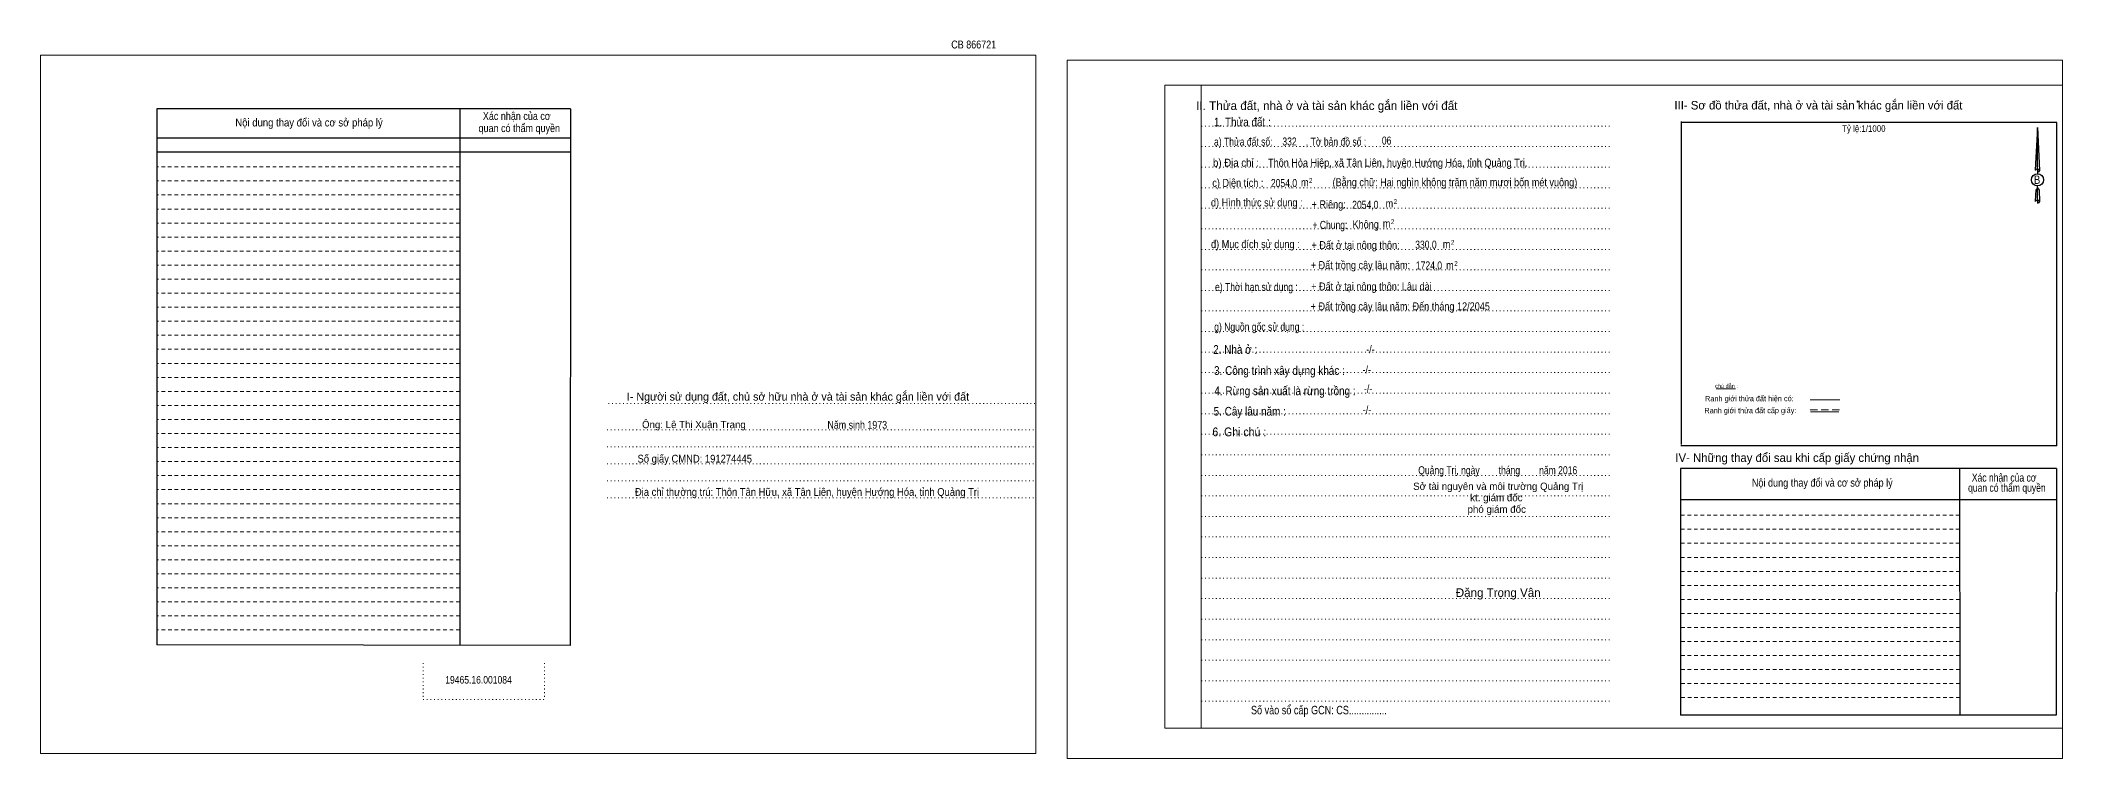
# Model space of a CAD drawing. Header units: metres. Extents: x 548548 to 550357, y 1838110 to 1838601.
# Drawn here: x 549523 to 550357, y 1838305 to 1838601 of the extents above; entities that cross this region are included whole.
import ezdxf
from ezdxf.enums import TextEntityAlignment as Align

# ---------------------------------------------------------------- set-up
doc = ezdxf.new("R2010")
doc.units = ezdxf.units.M
doc.header["$PDMODE"] = 32
doc.header["$PDSIZE"] = 0.5
for name, pattern in [('DOTTED', [1.5, 0.3, -1.2]), ('MEDIUM_DASHED', [4.5, 3, -1.5]), ('SHORT_DASHED', [2.7, 1.5, -1.2])]:
    doc.linetypes.add(name, pattern=pattern)
for name, color, linetype, lineweight in [('1', 7, 'DOTTED', 13), ('18', 7, 'Continuous', 25), ('2', 7, 'SHORT_DASHED', 13), ('28', 7, 'Continuous', 13), ('55', 7, 'Continuous', 13)]:
    doc.layers.add(name, color=color, linetype=linetype, lineweight=lineweight)
doc.layers.add('40', color=7, linetype='Continuous')

msp = doc.modelspace()

# ---------------------------------------------------------------- linework, layer by layer
at = {"layer": '1', "linetype": 'Continuous'}
for p, q in [((549986.41, 1838582.97), (550356.61, 1838582.97)), ((549986.41, 1838582.97), (549986.41, 1838317.97)), ((550356.61, 1838582.97), (550356.61, 1838315.75)), ((549986.41, 1838317.97), (550356.61, 1838317.97))]:
    msp.add_line(p, q, dxfattribs=at)
at = {"layer": '1'}
for p, q in [((550001.41, 1838582.97), (550001.41, 1838317.97)), ((550001.41, 1838582.97), (550001.41, 1838317.97)), ((550001.55, 1838566.17), (550170.63, 1838566.17)), ((550001.55, 1838557.69), (550170.63, 1838557.69)), ((550001.55, 1838549.23), (550170.63, 1838549.23)), ((550001.55, 1838540.77), (550170.63, 1838540.77)), ((550001.55, 1838532.29), (550170.63, 1838532.29)), ((550001.55, 1838523.81), (550170.63, 1838523.81)), ((550001.55, 1838515.33), (550170.63, 1838515.33)), ((550001.55, 1838506.89), (550170.63, 1838506.89)), ((550001.55, 1838498.39), (550170.63, 1838498.39)), ((550001.55, 1838489.93), (550170.63, 1838489.93)), ((550001.55, 1838481.45), (550170.63, 1838481.45)), ((550001.55, 1838472.99), (550170.63, 1838472.99)), ((550001.55, 1838464.51), (550170.63, 1838464.51)), ((549757.11, 1838451.75), (549933.23, 1838451.75)), ((550001.55, 1838456.05), (550170.63, 1838456.05)), ((549756.53, 1838440.93), (549932.63, 1838440.93)), ((550001.55, 1838447.57), (550170.63, 1838447.57)), ((549756.53, 1838433.93), (549932.63, 1838433.93)), ((550001.55, 1838439.09), (550170.63, 1838439.09)), ((549756.53, 1838426.93), (549932.63, 1838426.93)), ((550001.55, 1838430.61), (550170.63, 1838430.61)), ((549756.53, 1838419.95), (549932.63, 1838419.95)), ((550001.55, 1838422.15), (550170.63, 1838422.15)), ((549756.53, 1838412.93), (549932.63, 1838412.93)), ((550001.55, 1838413.69), (550170.63, 1838413.69)), ((550001.55, 1838405.21), (550170.63, 1838405.21)), ((550001.55, 1838396.73), (550170.63, 1838396.73)), ((550001.55, 1838388.27), (550170.63, 1838388.27)), ((550001.55, 1838379.81), (550170.63, 1838379.81)), ((550001.55, 1838371.33), (550170.63, 1838371.33)), ((550001.55, 1838362.85), (550170.63, 1838362.85)), ((550001.55, 1838354.37), (550170.63, 1838354.37)), ((549680.67, 1838344.69), (549680.67, 1838329.67)), ((549730.63, 1838344.69), (549730.63, 1838329.67)), ((550001.55, 1838345.93), (550170.63, 1838345.93)), ((550001.55, 1838337.45), (550170.63, 1838337.45)), ((549680.67, 1838329.67), (549730.63, 1838329.67)), ((550001.55, 1838328.97), (550170.63, 1838328.97))]:
    msp.add_line(p, q, dxfattribs=at)
at = {"layer": '1', "linetype": 'Continuous'}
for points in [[(549522.85, 1838307.39), (549933.25, 1838307.39), (549933.25, 1838595.39), (549522.85, 1838595.39)], [(549522.85, 1838595.39), (549933.25, 1838595.39), (549933.25, 1838307.39), (549522.85, 1838307.39)], [(549522.85, 1838307.39), (549933.25, 1838307.39), (549933.25, 1838595.39), (549522.85, 1838595.39)], [(549946.21, 1838305.37), (550356.61, 1838305.37), (550356.61, 1838593.37), (549946.21, 1838593.37)], [(550001.41, 1838582.97), (550356.61, 1838582.97), (550356.61, 1838317.97), (550001.41, 1838317.97)]]:
    msp.add_lwpolyline(points, close=True, dxfattribs=at)
at = {"layer": '18'}
for p, q in [((550346.23, 1838565.57), (550347.17, 1838547.89)), ((550346.23, 1838565.57), (550347.17, 1838547.89)), ((550346.23, 1838565.57), (550347.17, 1838547.89)), ((550345.47, 1838550.65), (550345.31, 1838547.93)), ((550346.23, 1838548.49), (550346.23, 1838547.81)), ((550346.23, 1838547.81), (550346.23, 1838547.29)), ((550346.23, 1838547.29), (550346.23, 1838546.61)), ((550346.23, 1838547.29), (550346.23, 1838546.61)), ((550346.23, 1838547.29), (550346.23, 1838546.61)), ((550346.23, 1838540.65), (550346.23, 1838541.45)), ((550346.23, 1838540.65), (550346.23, 1838541.45)), ((550346.23, 1838540.65), (550346.23, 1838541.45)), ((550347.17, 1838547.89), (550347.17, 1838547.93)), ((550346.23, 1838540.65), (550346.95, 1838539.69)), ((550346.23, 1838540.65), (550346.95, 1838539.69)), ((550346.23, 1838540.65), (550346.95, 1838539.69)), ((550346.23, 1838535.65), (550346.23, 1838534.97)), ((550346.23, 1838534.97), (550346.23, 1838534.45)), ((550346.95, 1838539.69), (550347.17, 1838535.05)), ((550346.95, 1838539.69), (550347.17, 1838535.05)), ((550346.95, 1838539.69), (550347.17, 1838535.05)), ((550347.17, 1838535.05), (550347.17, 1838535.09))]:
    msp.add_line(p, q, dxfattribs=at)
for points in [[(550346.23, 1838548.49), (550346.23, 1838565.57), (550345.47, 1838550.65)], [(550346.23, 1838535.65), (550346.23, 1838540.65), (550345.59, 1838539.69), (550345.47, 1838537.81), (550345.31, 1838535.09)]]:
    msp.add_lwpolyline(points, dxfattribs=at)
msp.add_ellipse((550346.267, 1838543.979), major_axis=(0, 2.516), ratio=0.983453, dxfattribs=at)
for centre, start_param, end_param in [((550346.268, 1838547.856), 1.5707963, 3.074452), ((550346.268, 1838547.856), 0.0671406, 1.5707963), ((550346.268, 1838547.856), 4.712389, 6.2831853), ((550346.268, 1838535.015), 2.4910694, 3.0742784), ((550346.268, 1838535.015), 1.5707963, 2.4910694), ((550346.268, 1838535.015), 0.0671406, 1.5707963), ((550346.268, 1838535.015), 4.712389, 6.2831853)]:
    msp.add_ellipse(centre, major_axis=(0.907, 0), ratio=0.655448, start_param=start_param, end_param=end_param, dxfattribs=at)
at = {"layer": '2', "linetype": 'Continuous', "lineweight": 25}
for p, q in [((549741.39, 1838573.29), (549570.85, 1838573.29)), ((549570.85, 1838573.29), (549570.85, 1838352.25)), ((549695.71, 1838573.29), (549695.77, 1838352.09)), ((549741.39, 1838561.23), (549571.07, 1838561.23)), ((549741.39, 1838555.45), (549571.07, 1838555.45))]:
    msp.add_line(p, q, dxfattribs=at)
at = {"layer": '2'}
for p, q in [((549695.71, 1838549.33), (549570.83, 1838549.33)), ((549695.71, 1838543.53), (549570.83, 1838543.53)), ((549695.71, 1838543.53), (549570.85, 1838543.53)), ((549695.71, 1838537.75), (549570.85, 1838537.75)), ((549695.71, 1838531.97), (549570.85, 1838531.97)), ((549695.71, 1838526.17), (549570.85, 1838526.17)), ((549695.71, 1838520.39), (549570.85, 1838520.39)), ((549695.71, 1838514.61), (549570.85, 1838514.61)), ((549695.73, 1838508.81), (549570.85, 1838508.81)), ((549695.73, 1838503.05), (549570.85, 1838503.05)), ((549695.73, 1838497.25), (549570.85, 1838497.25)), ((549695.75, 1838491.47), (549570.85, 1838491.47)), ((549695.75, 1838485.69), (549570.85, 1838485.69)), ((549695.75, 1838479.89), (549570.85, 1838479.89)), ((549695.75, 1838474.11), (549570.85, 1838474.11)), ((549695.75, 1838468.33), (549570.85, 1838468.33)), ((549695.75, 1838462.53), (549570.85, 1838462.53)), ((549695.75, 1838456.77), (549570.85, 1838456.77)), ((549695.75, 1838450.97), (549570.85, 1838450.97)), ((549695.75, 1838445.19), (549570.85, 1838445.19)), ((549695.75, 1838439.41), (549570.85, 1838439.41)), ((549695.75, 1838433.61), (549570.85, 1838433.61)), ((549695.77, 1838427.83), (549570.85, 1838427.83)), ((549695.77, 1838422.05), (549570.85, 1838422.05)), ((549695.77, 1838416.25), (549570.85, 1838416.25)), ((549695.77, 1838410.47), (549570.85, 1838410.47)), ((549695.79, 1838404.69), (549570.85, 1838404.69)), ((550314.15, 1838399.89), (550199.03, 1838399.89)), ((549695.79, 1838398.89), (549570.85, 1838398.89)), ((549695.79, 1838393.13), (549570.85, 1838393.13)), ((550314.17, 1838394.13), (550199.03, 1838394.13)), ((549695.79, 1838387.33), (549570.85, 1838387.33)), ((550314.17, 1838388.33), (550199.03, 1838388.33)), ((550314.19, 1838382.55), (550199.03, 1838382.55)), ((549695.79, 1838381.55), (549570.85, 1838381.55)), ((549695.79, 1838375.77), (549570.85, 1838375.77)), ((550314.19, 1838376.77), (550199.03, 1838376.77)), ((549695.79, 1838369.97), (549570.85, 1838369.97)), ((550314.19, 1838370.97), (550199.03, 1838370.97)), ((549695.79, 1838364.19), (549570.85, 1838364.19)), ((549695.79, 1838358.41), (549570.85, 1838358.41)), ((550314.19, 1838365.19), (550199.03, 1838365.19)), ((550314.21, 1838359.41), (550199.03, 1838359.41)), ((550314.23, 1838353.61), (550199.03, 1838353.61)), ((550314.23, 1838347.85), (550199.03, 1838347.85)), ((550314.23, 1838342.05), (550199.03, 1838342.05)), ((550314.23, 1838336.27), (550199.03, 1838336.27)), ((550314.25, 1838330.49), (550199.03, 1838330.49))]:
    msp.add_line(p, q, dxfattribs=at)
at = {"layer": '2', "linetype": 'Continuous', "lineweight": 25}
msp.add_lwpolyline([(549741.39, 1838573.29), (549741.29, 1838352.03), (549570.85, 1838352.25)], dxfattribs=at)
at = {"layer": '28', "lineweight": 25}
for p, q in [((550199.29, 1838568.09), (550199.29, 1838434.81)), ((550354.19, 1838434.37), (550199.15, 1838434.37)), ((550314.15, 1838424.97), (550314.25, 1838323.21)), ((550354.05, 1838424.97), (550353.99, 1838323.21)), ((550354.03, 1838412.05), (550199.03, 1838412.05)), ((550353.99, 1838323.21), (550199.03, 1838323.21))]:
    msp.add_line(p, q, dxfattribs=at)
at = {"layer": '28', "linetype": 'SHORT_DASHED'}
msp.add_line((550314.15, 1838405.69), (550199.03, 1838405.69), dxfattribs=at)
at = {"layer": '28', "lineweight": 25}
for points in [[(550354.19, 1838434.37), (550354.19, 1838567.65), (550199.15, 1838567.65)], [(550354.05, 1838424.97), (550199.03, 1838424.97), (550199.03, 1838323.21)]]:
    msp.add_lwpolyline(points, dxfattribs=at)
at = {"layer": '28'}
msp.add_point((550272.11, 1838576.29), dxfattribs=at)
at = {"layer": '55'}
for p, q in [((550213.73, 1838457.79), (550221.81, 1838457.89)), ((550252.51, 1838453.25), (550264.71, 1838453.25)), ((550252.63, 1838448.29), (550264.33, 1838448.29)), ((550252.63, 1838448.29), (550264.33, 1838448.29))]:
    msp.add_line(p, q, dxfattribs=at)
at = {"layer": '55', "linetype": 'MEDIUM_DASHED'}
msp.add_line((550252.61, 1838449.17), (550264.61, 1838449.17), dxfattribs=at)

# ---------------------------------------------------------------- texts
at = {"layer": '18'}
for s, height, p in [('II. Thửa đất, nhà ở và tài sản khác gắn liền với đất', 3.6, (550053.25, 1838572.79)), ('Sở tài nguyên và môi trường Quảng Trị', 3, (550123.93, 1838416.13)), ('phó giám đốc', 3, (550123.31, 1838406.67)), ('kt. giám đốc', 3, (550123.15, 1838411.47)), ('Đặng Trọng Vân', 3.564, (550123.92, 1838372.01))]:
    msp.add_text(s, height=height, dxfattribs=at).set_placement(p, align=Align.CENTER)
for s, height, width, p in [('1. Thửa đất :', 3.6, 0.85, (550018.42, 1838566.05)), ('a) Thửa đất số:              , Tờ bản đồ số : ', 3.3, 0.8, (550038.605, 1838558.08)), ('332', 3.3, 0.8, (550037.865, 1838558.16)), ('06', 3.3, 0.8, (550077.9, 1838558.54)), ('b) Địa chỉ : ', 3.3, 0.9, (550016.35, 1838549.43)), (' Thôn Hòa Hiệp, xã Tân Liên, huyện Hướng Hóa, tỉnh Quảng Trị.', 3.3, 0.85, (550081.965, 1838549.42)), ('c) Diện tích :                                                   ', 3.3, 0.85, (550043.14, 1838541.11)), ('2054,0', 3.3, 0.8, (550035.59, 1838541.03)), (' m', 3.3, 0.85, (550043.645, 1838541.32)), ('2', 2, 0.75, (550046.625, 1838542.74)), ('(Bằng chữ: Hai nghìn không trăm năm mươi bốn mét vuông)', 3.3, 0.85, (550106.065, 1838541.36)), ('B', 3.456, 0.85, (550346.12, 1838542.33)), ('d) Hình thức sử dụng :', 3.3, 0.85, (550024.365, 1838533.02)), ('+ Riêng: ', 3.3, 0.85, (550054.54, 1838532.25)), ('2054,0', 3.3, 0.8, (550069.13, 1838532.07)), (' m', 3.3, 0.85, (550078.535, 1838532.62)), ('2', 2, 0.75, (550081.555, 1838534.04)), ('       + Chung:', 3.3, 0.8, (550051.1, 1838523.77)), ('Không', 3.3, 0.85, (550069.28, 1838524.01)), (' m', 3.3, 0.85, (550077.38, 1838524.33)), ('2', 2, 0.75, (550080.4, 1838525.77)), ('đ) Mục đích sử dụng :', 3.3, 0.85, (550023.765, 1838515.84)), ('+ Đất ở tại nông thôn:', 3.3, 0.85, (550065.1, 1838515.45)), ('330,0', 3.3, 0.8, (550094.115, 1838515.63)), (' m', 3.3, 0.85, (550102.125, 1838515.79)), ('2', 2, 0.75, (550105.145, 1838517.21)), ('+ Đất trồng cây lâu năm:', 3.3, 0.85, (550067.1, 1838507.2)), ('1724,0', 3.3, 0.8, (550095.37, 1838507.07)), (' m', 3.3, 0.85, (550103.485, 1838507.11)), ('2', 2, 0.75, (550106.505, 1838508.53)), ('e) Thời hạn sử dụng :', 3.3, 0.8, (550024.21, 1838498.18)), ('+ Đất ở tại nông thôn: Lâu dài', 3.3, 0.85, (550071.65, 1838498.37)), ('+ Đất trồng cây lâu năm: Đến tháng 12/2045', 3.3, 0.85, (550083.53, 1838490.19)), ('g) Nguồn gốc sử dụng :', 3.3, 0.8, (550025.37, 1838481.75)), ('2. Nhà ở :', 3.6, 0.85, (550015.48, 1838472.25)), ('3. Công trình xây dựng khác :', 3.6, 0.85, (550033.71, 1838463.57)), ('4. Rừng sản xuất là rừng trồng :', 3.6, 0.85, (550036, 1838455.19)), ('5. Cây lâu năm :', 3.6, 0.85, (550021.47, 1838446.77)), ('6. Ghi chú :', 3.6, 0.9, (550017.16, 1838438.27)), ('Quảng Trị, ngày        tháng        năm 2016', 3.3, 0.8, (550123.72, 1838422.61)), ('19465.16.001084', 3.1, 0.85, (549703.475, 1838336.29)), ('Số vào sổ cấp GCN: CS...............', 3.5, 0.8, (550049.97, 1838323.61))]:
    msp.add_text(s, height=height, dxfattribs=dict(at, width=width)).set_placement(p, align=Align.CENTER)
at = {"layer": '2'}
for s, height, width, p in [('Nội dung thay đổi và cơ sở pháp lý', 3.261, 0.9, (549633.59, 1838566.01)), ('Nội dung thay đổi và cơ sở pháp lý', 3.261, 0.9, (549633.59, 1838566.01)), (' quan có thẩm quyền', 3.261, 0.85, (549719.78, 1838563.69)), (' quan có thẩm quyền', 3.261, 0.85, (549719.78, 1838563.69)), ('Xác nhận của cơ', 3.261, 0.85, (549719.26, 1838568.69)), ('Xác nhận của cơ', 3.261, 0.85, (549719.26, 1838568.69)), ('Tỷ lệ:1/1000', 2.7, 0.9, (550274.675, 1838563.79))]:
    msp.add_text(s, height=height, dxfattribs=dict(at, width=width)).set_placement(p, align=Align.CENTER)
at = {"layer": '28'}
for s, height, p in [('III- Sơ đồ thửa đất, nhà ở và tài sản khác gắn liền với đất', 3.5, (550255.95, 1838573.01)), ('I- Người sử dụng đất, chủ sở hữu nhà ở và tài sản khác gắn liền với đất', 3.306, (549835.18, 1838452.97)), ('Ông: Lê Thị Xuân Trang', 2.98, (549792.285, 1838441.61)), ('IV- Những thay đổi sau khi cấp giấy chứng nhận', 3.5, (550247.2, 1838427.67))]:
    msp.add_text(s, height=height, dxfattribs=at).set_placement(p, align=Align.CENTER)
for s, height, width, p in [('-/-', 3.3, 0.85, (550071.24, 1838472.45)), ('-/-', 3.3, 0.85, (550069.72, 1838464.09)), ('-/-', 3.3, 0.85, (550070.26, 1838456.19)), ('-/-', 3.3, 0.85, (550069.84, 1838447.53)), ('Năm sinh 1973', 3.22, 0.85, (549859.645, 1838441.37)), ('Số giấy CMND: 191274445', 3.22, 0.9, (549792.64, 1838427.41)), ('Địa chỉ thường trú: Thôn Tân Hữu, xã Tân Liên, huyện Hướng Hóa, tỉnh Quảng Trị', 3.22, 0.9, (549838.915, 1838413.7)), ('Nội dung thay đổi và cơ sở pháp lý', 3.3, 0.85, (550257.53, 1838417.49)), (' quan có thẩm quyền', 3.3, 0.8, (550333.16, 1838415.39)), ('Xác nhận của cơ', 3.3, 0.8, (550332.52, 1838419.57))]:
    msp.add_text(s, height=height, dxfattribs=dict(at, width=width)).set_placement(p, align=Align.CENTER)
at = {"layer": '40', "width": 0.85}
msp.add_text('CB 866721', height=3.26, dxfattribs=at).set_placement((549907.66, 1838598.17), align=Align.CENTER)
at = {"layer": '55'}
msp.add_text('chú dẫn :', height=1.658, rotation=359.974, dxfattribs=at).set_placement((550218.055, 1838458.188), align=Align.CENTER)
at = {"layer": '55', "width": 0.8}
for s, height, p in [('Ranh giới thửa đất cấp giấy:', 2.248, (550227.902, 1838447.766)), ('Ranh giới thửa đất hiện có:', 2.258, (550227.492, 1838452.685))]:
    msp.add_text(s, height=height, rotation=0.135, dxfattribs=at).set_placement(p, align=Align.CENTER)

doc.saveas('drawing.dxf')
